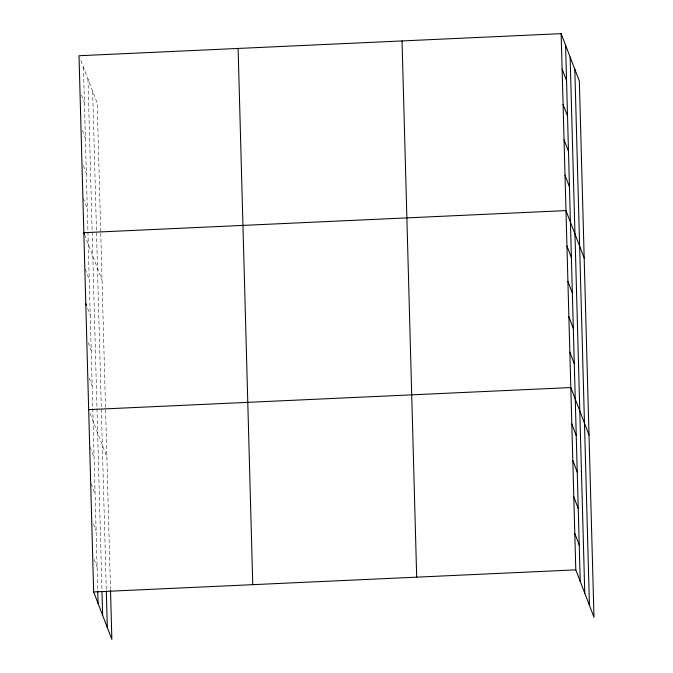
<?xml version="1.0" encoding="UTF-8"?>
<svg xmlns="http://www.w3.org/2000/svg" width="673" height="673" viewBox="0 0 673 673"><rect width="100%" height="100%" fill="white"/><g stroke="black" fill="none" stroke-linecap="round" stroke-linejoin="round"><path stroke-width="0.5" stroke-dasharray="3.37 2.52" d="M80.861 60.553L97.206 103.137L100.731 232.202M81.458 94.986L84.419 102.691M82.426 130.377L85.387 138.083M83.393 165.76L86.346 173.466M83.25 198.266L87.313 208.857M84.588 234.616L102.035 280.086M85.185 269.04L89.248 279.64M87.625 308.284L90.216 315.031M88.222 342.717L91.183 350.423M89.189 378.108L92.151 385.814M90.157 413.491L106.872 457.034M90.047 447.065L94.111 457.665M91.04 483.534L95.103 494.125M93.513 523.846L96.104 530.593M94.136 559.347L97.097 567.053M100.757 233.245L110.481 589.346M92.664 91.309L106.284 590.019M87.986 79.128L92.142 231.091M92.167 232.135L101.951 590.339M83.452 67.3L92.748 407.67M92.773 408.713L97.753 591.012"/><path stroke-width="1.01" d="M561.147 33.65L575.794 569.863L593.99 617.259L579.344 81.046L561.147 33.65L79.01 55.741L93.656 591.954L111.853 639.35L110.515 590.389M88.676 409.638L570.813 387.555L589.01 434.943M93.656 591.954L575.794 569.863M562.115 69.041L566.557 80.6M563.082 104.433L567.524 115.992M564.05 139.824L568.483 151.383M565.017 175.207L569.451 186.774M584.172 257.995L565.985 210.599L83.847 232.69L84.588 234.616M566.952 245.99L571.385 257.549M567.919 281.381L572.353 292.94M568.878 316.773L573.32 328.331M569.846 352.164L574.288 363.723M571.814 424.015L576.248 435.574M572.807 460.475L577.241 472.034M573.8 496.943L578.242 508.502M574.801 533.403L579.234 544.962M85.782 303.473L86.514 305.399M574.801 69.218L589.447 605.439M570.124 57.037L584.77 593.25M565.589 45.209L580.227 581.43M402.042 40.935L416.688 577.156M238.116 48.448L252.762 584.669M106.317 591.062L107.31 627.522M101.976 591.382L102.633 615.341M97.753 591.012L98.09 603.513"/></g></svg>
